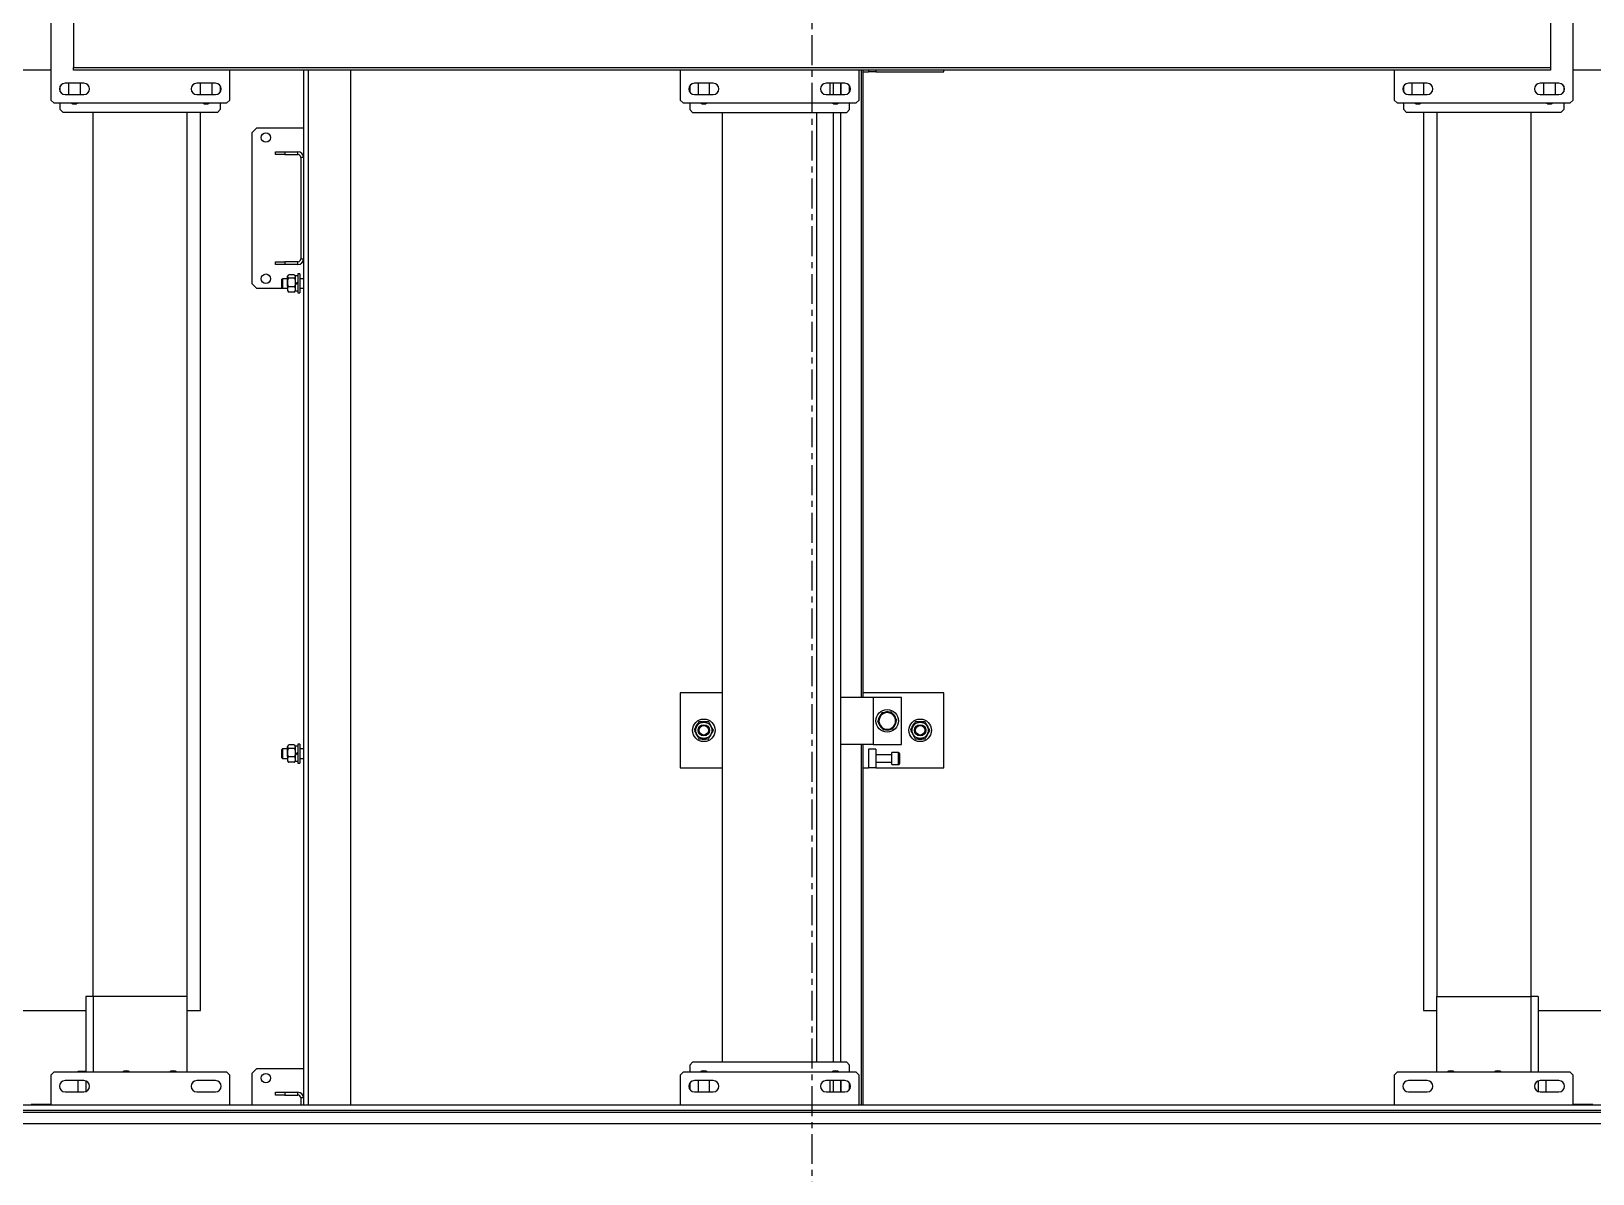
# Model space of a CAD drawing. Header units: millimetres. Extents: x 6622 to 532820, y 3370 to 359312.
# Drawn here: x 458470 to 460130, y 298866 to 300081 of the extents above; entities that cross this region are included whole.
import ezdxf

# ---------------------------------------------------------------- set-up
doc = ezdxf.new("R2010")
doc.units = ezdxf.units.MM
doc.linetypes.add('CENTER', pattern=[50.8, 31.75, -6.35, 6.35, -6.35])

# ---------------------------------------------------------------- blocks, each defined once
blk = doc.blocks.new('A$C6F3A12F4')
at = {"color": 2, "linetype": 'Continuous', "lineweight": 25}
for p, q in [((14585.2, 3700), (14585.2, 2659)), ((15585.2, 2622.1), (15585.2, 3700)), ((15685.7, 3475), (15685.7, 225)), ((15691.1, 225), (15691.1, 3475)), ((15693.7, 3475), (15693.7, 225)), ((15705.7, 3475), (15705.7, 225)), ((15685.2, 2680), (15685.2, 2659)), ((14617.2, 2659), (14453.2, 2659)), ((14620.2, 2656), (14617.2, 2659)), ((14620.2, 2472), (14620.2, 2656)), ((15653.7, 2659), (15650.7, 2656)), ((15650.7, 2656), (15650.7, 2472)), ((15685.7, 2659), (15653.7, 2659)), ((14599.2, 2644), (14599.2, 2624)), ((14599.2, 2640.1), (14611.2, 2640.1)), ((14602, 2649.1), (14608.4, 2649.1)), ((14611.2, 2624), (14611.2, 2644)), ((14620.2, 2649.1), (14627.2, 2649.1)), ((14630.2, 2646.1), (14627.2, 2649.1)), ((14630.2, 2646.1), (14630.2, 2482.1)), ((15659.7, 2644), (15659.7, 2624)), ((15671.7, 2624), (15671.7, 2644)), ((14505.2, 2635), (14582.6, 2635)), ((14582.6, 1065), (14582.6, 2635)), ((14582.6, 2635), (14585.2, 2635)), ((14585.2, 2635), (14585.2, 1065)), ((14611.2, 2628.1), (14599.2, 2628.1)), ((15659.7, 2630.1), (15671.7, 2630.1)), ((14630.2, 2614.1), (15570.2, 2614.1)), ((15570.2, 2622.1), (15570.2, 2614.1)), ((15570.2, 2622.1), (15650.7, 2622.1)), ((15570.2, 2614.1), (15650.7, 2614.1)), ((15570.2, 2514.1), (15570.2, 2614.1)), ((15660, 2622.1), (15671.4, 2622.1)), ((14630.2, 2514.1), (15570.2, 2514.1)), ((15650.7, 2514.1), (15570.2, 2514.1)), ((15585.2, 2500), (15585.2, 2514.1)), ((14599.2, 2504), (14599.2, 2484)), ((14599.2, 2500.1), (14611.2, 2500.1)), ((14599.2, 2500), (14611.2, 2500)), ((14611.2, 2484), (14611.2, 2504)), ((14630.2, 2500), (15585.2, 2500)), ((15659.7, 2504), (15659.7, 2484)), ((15671.7, 2484), (15671.7, 2504)), ((14611.2, 2488.1), (14599.2, 2488.1)), ((14608.6, 2479.1), (14601.8, 2479.1)), ((14627.2, 2479.1), (14620.2, 2479.1)), ((14627.2, 2479.1), (14630.2, 2482.1)), ((14585.2, 2469), (14617.2, 2469)), ((14617.2, 2469), (14620.2, 2472)), ((15650.7, 2472), (15653.7, 2469)), ((15653.7, 2469), (15685.7, 2469)), ((14587.2, 1990), (14585.2, 1990)), ((14587.2, 1918), (14587.2, 1990)), ((15247.2, 1990), (15247.2, 1904)), ((15327.2, 1990), (15247.2, 1990)), ((15327.2, 1918), (15327.2, 1990)), ((15296.7, 1965), (15296.2, 1965)), ((15296.6, 1963.2), (15296.2, 1963.2)), ((15296.3, 1962.2), (15296.6, 1963.2)), ((15302.2, 1945), (15252.2, 1945)), ((15252.2, 1945), (15252.2, 1915)), ((15302.2, 1915), (15302.2, 1945)), ((15311.7, 1943), (15322.7, 1943)), ((15272.2, 1937.3), (15268, 1934.4)), ((15276.4, 1940.2), (15272.2, 1937.3)), ((15281, 1938), (15276.4, 1940.2)), ((15285.6, 1935.8), (15281, 1938)), ((15286.7, 1930), (15286.1, 1930)), ((15286.6, 1928.2), (15286.2, 1928.2)), ((15286.4, 1927.4), (15286.6, 1928.2)), ((15310.7, 1942), (15310.7, 1935)), ((15323.7, 1942), (15310.7, 1942)), ((15323.7, 1935), (15310.7, 1935)), ((15313.2, 1935), (15313.2, 1918)), ((15321.2, 1918), (15321.2, 1935)), ((15323.7, 1935), (15323.7, 1942)), ((14585.2, 1918), (14587.2, 1918)), ((14585.2, 1910), (14587.2, 1910)), ((14587.2, 1918), (14587.2, 1910)), ((14587.2, 1904), (14587.2, 1910)), ((15252.2, 1915), (15252.2, 1880.2)), ((15252.2, 1915), (15302.2, 1915)), ((15268.7, 1924.2), (15273.4, 1922)), ((15273.4, 1922), (15278, 1919.8)), ((15278, 1919.8), (15282.2, 1922.7)), ((15282.2, 1922.7), (15286.4, 1925.6)), ((15302.2, 1915), (15302.2, 1880.2)), ((15307.2, 1918), (15327.2, 1918)), ((15307.2, 1918), (15307.2, 1910)), ((15307.2, 1910), (15327.2, 1910)), ((15327.2, 1918), (15327.2, 1910)), ((15327.2, 1904), (15327.2, 1910)), ((14585.2, 1904), (15252.2, 1904)), ((15252.2, 1902.7), (14585.2, 1902.7)), ((14617.2, 1900), (14585.2, 1900)), ((14620.2, 1897), (14617.2, 1900)), ((14620.2, 1713), (14620.2, 1897)), ((15302.2, 1904), (15685.7, 1904)), ((15685.7, 1902.7), (15302.2, 1902.7)), ((15653.7, 1900), (15650.7, 1897)), ((15650.7, 1897), (15650.7, 1713)), ((15685.7, 1900), (15653.7, 1900)), ((14599.2, 1885), (14599.2, 1865)), ((14611.2, 1881), (14599.2, 1881)), ((14599.2, 1880.2), (14611.2, 1880.2)), ((14608.5, 1890), (14601.9, 1890)), ((14611.2, 1865), (14611.2, 1885)), ((14627.2, 1890), (14620.2, 1890)), ((14630.2, 1887), (14627.2, 1890)), ((14630.2, 1723), (14630.2, 1887)), ((14630.2, 1880.2), (15640.2, 1880.2)), ((15643.2, 1890), (15640.2, 1887)), ((15640.2, 1887), (15640.2, 1723)), ((15650.7, 1890), (15643.2, 1890)), ((15659.7, 1885), (15659.7, 1865)), ((15671.7, 1881), (15659.7, 1881)), ((15659.7, 1880.2), (15671.7, 1880.2)), ((15669, 1890), (15662.4, 1890)), ((15671.7, 1865), (15671.7, 1885)), ((14611.2, 1872.8), (14599.2, 1872.8)), ((14599.2, 1869), (14611.2, 1869)), ((14620.8, 1872.8), (14620.2, 1872.8)), ((15640.2, 1872.8), (14630.2, 1872.8)), ((15650.7, 1872.8), (15649.6, 1872.8)), ((15671.7, 1872.8), (15659.7, 1872.8)), ((15659.7, 1869), (15671.7, 1869)), ((15640.2, 1855), (14630.2, 1855)), ((14599.2, 1745), (14599.2, 1725)), ((14611.2, 1725), (14611.2, 1745)), ((15640.2, 1755), (14630.2, 1755)), ((15247.2, 1755), (15247.2, 1710)), ((15327.2, 1710), (15327.2, 1755)), ((15659.7, 1745), (15659.7, 1725)), ((15671.7, 1725), (15671.7, 1745)), ((14611.2, 1741), (14599.2, 1741)), ((14599.2, 1729), (14611.2, 1729)), ((15296.7, 1735), (15296.2, 1735)), ((15296.6, 1733.2), (15296.2, 1733.2)), ((15296.3, 1732.2), (15296.6, 1733.2)), ((15671.7, 1741), (15659.7, 1741)), ((15659.7, 1729), (15671.7, 1729)), ((14585.2, 1710), (14617.2, 1710)), ((14601.9, 1720), (14608.5, 1720)), ((14617.2, 1710), (14620.2, 1713)), ((14620.2, 1720), (14627.2, 1720)), ((14627.2, 1720), (14630.2, 1723)), ((15247.2, 1710), (15327.2, 1710)), ((15640.2, 1723), (15643.2, 1720)), ((15643.2, 1720), (15650.7, 1720)), ((15650.7, 1713), (15653.7, 1710)), ((15653.7, 1710), (15685.7, 1710)), ((15662.4, 1720), (15669, 1720)), ((14585.2, 1359.5), (15685.7, 1359.5)), ((14585.2, 1314.5), (15685.7, 1314.5)), ((14585.2, 1309.5), (14678, 1309.5)), ((14647, 1309.5), (14647, 1259.5)), ((14675, 1303.5), (14672, 1303.5)), ((14672, 1289.5), (14672, 1303.5)), ((14675, 1289.5), (14675, 1303.5)), ((14678, 1309.5), (14678, 1306.5)), ((14678, 1309.5), (14786, 1309.5)), ((14678, 1306.5), (14786, 1306.5)), ((14786, 1309.5), (15678, 1309.5)), ((14786, 1306.5), (14786, 1309.5)), ((14792, 1303.5), (14789, 1303.5)), ((14789, 1303.5), (14789, 1289.5)), ((14792, 1303.5), (14792, 1289.5)), ((14802, 1305.5), (14802, 1303.5)), ((14802, 1305.5), (14822, 1305.5)), ((14802, 1303.5), (14822, 1303.5)), ((14802.8, 1300), (14802.8, 1293.4)), ((14804.4, 1300.9), (14803.3, 1300.3)), ((14803.9, 1303.5), (14803.9, 1300.9)), ((14812, 1300.9), (14803.9, 1300.9)), ((14806.4, 1300), (14806.4, 1293.4)), ((14807, 1309.5), (14807, 1305.5)), ((14812, 1300.9), (14813.5, 1300.9)), ((14820, 1300.9), (14813.5, 1300.9)), ((14815.5, 1300), (14815.5, 1293.4)), ((14817, 1305.5), (14817, 1309.5)), ((14820.7, 1300.3), (14819.6, 1300.9)), ((14820, 1300.9), (14820, 1303.5)), ((14821.2, 1300), (14821.2, 1293.4)), ((14822, 1303.5), (14822, 1305.5)), ((15302, 1305.5), (15302, 1303.5)), ((15302, 1305.5), (15322, 1305.5)), ((15302, 1303.5), (15322, 1303.5)), ((15302.8, 1300), (15302.8, 1293.4)), ((15304.4, 1300.9), (15303.3, 1300.3)), ((15303.9, 1303.5), (15303.9, 1300.9)), ((15312, 1300.9), (15303.9, 1300.9)), ((15306.4, 1300), (15306.4, 1293.4)), ((15307, 1309.5), (15307, 1305.5)), ((15312, 1300.9), (15313.5, 1300.9)), ((15320, 1300.9), (15313.5, 1300.9)), ((15315.5, 1300), (15315.5, 1293.4)), ((15317, 1305.5), (15317, 1309.5)), ((15320.7, 1300.3), (15319.6, 1300.9)), ((15320, 1300.9), (15320, 1303.5)), ((15321.2, 1300), (15321.2, 1293.4)), ((15322, 1303.5), (15322, 1305.5)), ((15647, 1309.5), (15647, 1259.5)), ((15675, 1303.5), (15672, 1303.5)), ((15672, 1289.5), (15672, 1303.5)), ((15675, 1289.5), (15675, 1303.5)), ((15678, 1309.5), (15678, 1306.5)), ((15678, 1309.5), (15685.7, 1309.5)), ((15678, 1306.5), (15685.7, 1306.5)), ((14672, 1289.5), (14675, 1289.5)), ((14672, 1279.5), (14672, 1289.5)), ((14675, 1279.5), (14672, 1279.5)), ((14675, 1289.5), (14675, 1279.5)), ((14789, 1289.5), (14792, 1289.5)), ((14789, 1279.5), (14789, 1289.5)), ((14792, 1279.5), (14789, 1279.5)), ((14792, 1289.5), (14792, 1279.5)), ((14803.3, 1293.1), (14804.4, 1292.5)), ((14814.9, 1292.5), (14804.4, 1292.5)), ((14807, 1292.5), (14807, 1287)), ((14807, 1287), (14807.5, 1286.5)), ((14807, 1287), (14817, 1287)), ((14816.5, 1286.5), (14807.5, 1286.5)), ((14814.9, 1292.5), (14819.6, 1292.5)), ((14816.5, 1286.5), (14817, 1287)), ((14817, 1287), (14817, 1292.5)), ((14817, 1259.5), (14817, 1287)), ((14819.6, 1292.5), (14820.7, 1293.1)), ((15303.3, 1293.1), (15304.4, 1292.5)), ((15314.9, 1292.5), (15304.4, 1292.5)), ((15307, 1292.5), (15307, 1287)), ((15307, 1287), (15307.5, 1286.5)), ((15307, 1287), (15317, 1287)), ((15316.5, 1286.5), (15307.5, 1286.5)), ((15314.9, 1292.5), (15319.6, 1292.5)), ((15316.5, 1286.5), (15317, 1287)), ((15317, 1287), (15317, 1292.5)), ((15319.6, 1292.5), (15320.7, 1293.1)), ((15672, 1289.5), (15675, 1289.5)), ((15672, 1279.5), (15672, 1289.5)), ((15675, 1279.5), (15672, 1279.5)), ((15675, 1289.5), (15675, 1279.5)), ((14647, 1259.5), (14652, 1254.5)), ((14652, 1254.5), (14812, 1254.5)), ((14812, 1254.5), (14817, 1259.5)), ((15647, 1259.5), (15652, 1254.5)), ((15652, 1254.5), (15685.7, 1254.5)), ((14617.2, 1231), (14585.2, 1231)), ((14620.2, 1228), (14617.2, 1231)), ((15653.7, 1231), (15650.7, 1228)), ((15685.7, 1231), (15653.7, 1231)), ((14599.2, 1216), (14599.2, 1196)), ((14599.2, 1211.9), (14611.2, 1211.9)), ((14601.8, 1220.9), (14608.6, 1220.9)), ((14611.2, 1196), (14611.2, 1216)), ((14620.2, 1044), (14620.2, 1228)), ((14620.2, 1220.9), (14627.2, 1220.9)), ((14630.2, 1217.9), (14627.2, 1220.9)), ((14630.2, 1217.9), (14630.2, 1053.9)), ((15650.7, 1228), (15650.7, 1044)), ((15659.7, 1216), (15659.7, 1196)), ((15671.7, 1196), (15671.7, 1216)), ((14611.2, 1200), (14599.2, 1200)), ((14611.2, 1199.9), (14599.2, 1199.9)), ((15585.2, 1200), (14630.2, 1200)), ((15585.2, 1185.9), (15585.2, 1200)), ((15570.2, 1185.9), (14630.2, 1185.9)), ((15570.2, 1185.9), (15570.2, 1085.9)), ((15650.7, 1185.9), (15570.2, 1185.9)), ((15570.2, 1085.9), (14630.2, 1085.9)), ((15570.2, 1085.9), (15650.7, 1085.9)), ((15570.2, 1085.9), (15570.2, 1077.9)), ((14505.2, 1065), (14582.6, 1065)), ((14585.2, 1065), (14582.6, 1065)), ((14599.2, 1076), (14599.2, 1056)), ((14599.2, 1071.9), (14611.2, 1071.9)), ((14611.2, 1056), (14611.2, 1076)), ((15570.2, 1077.9), (15650.7, 1077.9)), ((15585.2, 0), (15585.2, 1077.9)), ((15649.7, 1069.9), (15649.7, 1077.9)), ((15650.7, 1069.9), (15649.7, 1069.9)), ((15659.7, 1076), (15659.7, 1056)), ((15671.7, 1069.9), (15659.7, 1069.9)), ((15660, 1077.9), (15671.4, 1077.9)), ((15671.7, 1056), (15671.7, 1076)), ((14611.2, 1059.9), (14599.2, 1059.9)), ((14608.4, 1050.9), (14602, 1050.9)), ((14627.2, 1050.9), (14620.2, 1050.9)), ((14627.2, 1050.9), (14630.2, 1053.9)), ((14453.2, 1041), (14617.2, 1041)), ((14585.2, 1041), (14585.2, 0)), ((14617.2, 1041), (14620.2, 1044)), ((15650.7, 1044), (15653.7, 1041)), ((15653.7, 1041), (15685.7, 1041)), ((15685.2, 1041), (15685.2, 1020))]:
    blk.add_line(p, q, dxfattribs=at)
at = {"color": 2, "linetype": 'Continuous', "lineweight": 25, "flags": 128}
for points in [[(15296.7, 1965), (15296.6, 1966.9), (15296.3, 1967.9)], [(15296.7, 1735), (15296.6, 1736.9), (15296.3, 1737.9)], [(14812, 1300.9), (14811.5, 1301.8), (14811, 1302.6), (14810.5, 1303.5)], [(14812, 1303.5), (14812.5, 1302.6), (14813, 1301.8), (14813.5, 1300.9)], [(15312, 1300.9), (15311.5, 1301.8), (15311, 1302.6), (15310.5, 1303.5)], [(15312, 1303.5), (15312.5, 1302.6), (15313, 1301.8), (15313.5, 1300.9)]]:
    blk.add_lwpolyline(points, dxfattribs=at)
at = {"color": 2, "linetype": 'Continuous', "lineweight": 25}
for centre, radius in [((15287.2, 1965), 12), ((15287.2, 1965), 8.62), ((15287.2, 1965), 6), ((15287.2, 1965), 5), ((15277.2, 1930), 12), ((15287.2, 1735), 12), ((15287.2, 1735), 8.62), ((15287.2, 1735), 6), ((15287.2, 1735), 5), ((14657, 1269.5), 5), ((14807, 1269.5), 5), ((15657, 1269.5), 5)]:
    blk.add_circle(centre, radius, dxfattribs=at)
for centre, radius, start, end in [((14605.2, 2644), 6, 0, 180), ((15665.7, 2644), 6, 0, 180), ((14605.2, 2624), 6, 180, 0), ((14615.2, 2634.1), 6, 326.4427, 33.5573), ((15665.7, 2624), 6, 180, 0), ((15655.2, 2579.1), 6, 138.5904, 221.4096), ((15655.2, 2529.1), 6, 138.5904, 221.4096), ((14605.2, 2504), 6, 0, 180), ((15665.7, 2504), 6, 0, 180), ((14615.2, 2494.1), 6, 326.4427, 33.5573), ((14605.2, 2484), 6, 180, 0), ((15665.7, 2484), 6, 180, 0), ((15287.2, 1965), 9.55, 349.1982, 0), ((15287.2, 1965), 9.55, 221.2996, 256.7088), ((15311.7, 1942), 1, 90, 180), ((15322.7, 1942), 1, 0, 90), ((15277.2, 1930), 9.55, 165.3637, 203.9741), ((15277.2, 1930), 8.86, 124.3653, 184.3653), ((15277.2, 1930), 8.87, 184.3653, 244.3653), ((15277.2, 1930), 9.55, 104.5207, 143.3519), ((15277.2, 1930), 8.87, 64.3653, 124.3653), ((15277.2, 1930), 9.55, 42.9611, 84.8708), ((15277.2, 1930), 8.87, 4.3653, 64.3653), ((15277.2, 1930), 8.87, 304.3653, 4.3653), ((15277.2, 1930), 9.55, 0, 24.9691), ((15277.2, 1930), 9.55, 349.1982, 0), ((15277.2, 1930), 9.55, 224.4516, 265.4367), ((15277.2, 1930), 8.87, 244.3653, 304.3653), ((15277.2, 1930), 9.55, 283.449, 324.061), ((14605.2, 1885), 6, 0, 180), ((14615.2, 1875), 6, 326.4427, 33.5573), ((15655.2, 1875), 6, 138.5904, 221.4096), ((15665.7, 1885), 6, 0, 180), ((14605.2, 1865), 6, 180, 0), ((15665.7, 1865), 6, 180, 0), ((14605.2, 1745), 6, 0, 180), ((15665.7, 1745), 6, 0, 180), ((14615.2, 1735), 6, 326.4427, 33.5573), ((15287.2, 1735), 9.55, 221.2996, 256.7088), ((15287.2, 1735), 9.55, 349.1982, 0), ((15655.2, 1735), 6, 138.5904, 221.4096), ((14605.2, 1725), 6, 180, 0), ((15665.7, 1725), 6, 180, 0), ((14678, 1303.5), 6, 90, 180), ((14678, 1303.5), 3, 90, 180), ((14786, 1303.5), 6, 0, 90), ((14786, 1303.5), 3, 0, 90), ((15678, 1303.5), 6, 90, 180), ((15678, 1303.5), 3, 90, 180), ((14605.2, 1216), 6, 0, 180), ((15665.7, 1216), 6, 0, 180), ((14605.2, 1196), 6, 180, 0), ((14615.2, 1205.9), 6, 326.4427, 33.5573), ((15665.7, 1196), 6, 180, 0), ((15655.2, 1170.9), 6, 138.5904, 221.4096), ((15655.2, 1120.9), 6, 138.5904, 221.4096), ((14605.2, 1076), 6, 0, 180), ((15665.7, 1076), 6, 0, 180), ((14615.2, 1065.9), 6, 326.4427, 33.5573), ((14605.2, 1056), 6, 180, 0), ((15665.7, 1056), 6, 180, 0)]:
    blk.add_arc(centre, radius, start, end, dxfattribs=at)
for points, knots in [([(15287.2, 1975.4), (15286.4, 1974.9), (15284.8, 1974), (15282.5, 1972.7), (15280.3, 1971.4), (15278.9, 1970.6), (15278.2, 1970.2)], [0, 0, 0, 0, 0.264557, 0.534946, 0.765345, 1, 1, 1, 1]), ([(15278.2, 1970.2), (15278.2, 1969.8), (15278.2, 1968.5), (15278.2, 1966.2), (15278.2, 1963.2), (15278.2, 1961.1), (15278.2, 1959.8)], [0, 0, 0, 0, 0.131003, 0.38054, 0.636178, 1, 1, 1, 1]), ([(15278.2, 1959.8), (15279, 1959.4), (15280.6, 1958.4), (15282.9, 1957.1), (15285.1, 1955.8), (15286.5, 1955), (15287.2, 1954.6)], [0, 0, 0, 0, 0.264634, 0.534945, 0.765345, 1, 1, 1, 1]), ([(15296.2, 1970.2), (15295.4, 1970.6), (15293.8, 1971.6), (15291.5, 1972.9), (15289.3, 1974.2), (15287.9, 1975), (15287.2, 1975.4)], [0, 0, 0, 0, 0.2645573, 0.5349461, 0.7653454, 1, 1, 1, 1]), ([(15287.2, 1954.6), (15288, 1955.1), (15289.6, 1956), (15291.9, 1957.3), (15294.1, 1958.6), (15295.5, 1959.4), (15296.2, 1959.8)], [0, 0, 0, 0, 0.264634, 0.534945, 0.765345, 1, 1, 1, 1]), ([(15296.2, 1959.8), (15296.2, 1961.1), (15296.2, 1963.2), (15296.2, 1966.2), (15296.2, 1968.4), (15296.2, 1969.8), (15296.2, 1970.2)], [0, 0, 0, 0, 0.363821, 0.613049, 0.868997, 1, 1, 1, 1]), ([(15268, 1934.4), (15268, 1934), (15268.1, 1932.3), (15268.3, 1930.6), (15268.4, 1929.3)], [0, 0, 0, 0, 0.25307, 1, 1, 1, 1]), ([(15268.4, 1929.3), (15268.5, 1927.7), (15268.6, 1925.9), (15268.7, 1924.3), (15268.7, 1924.2)], [0, 0, 0, 0, 0.973004, 1, 1, 1, 1]), ([(15286, 1930.7), (15285.9, 1932), (15285.8, 1933.7), (15285.7, 1935.4), (15285.6, 1935.8)], [0, 0, 0, 0, 0.746939, 1, 1, 1, 1]), ([(15286.4, 1925.6), (15286.4, 1925.6), (15286.3, 1927.3), (15286.2, 1929), (15286, 1930.7)], [0, 0, 0, 0, 0.026997, 1, 1, 1, 1]), ([(15287.2, 1745.4), (15286.4, 1744.9), (15284.8, 1744), (15282.5, 1742.7), (15280.3, 1741.4), (15278.9, 1740.6), (15278.2, 1740.2)], [0, 0, 0, 0, 0.264557, 0.534946, 0.765345, 1, 1, 1, 1]), ([(15296.2, 1740.2), (15295.4, 1740.6), (15293.8, 1741.6), (15291.5, 1742.9), (15289.3, 1744.2), (15287.9, 1745), (15287.2, 1745.4)], [0, 0, 0, 0, 0.264557, 0.534946, 0.765345, 1, 1, 1, 1]), ([(15278.2, 1740.2), (15278.2, 1739.8), (15278.2, 1738.5), (15278.2, 1736.2), (15278.2, 1733.2), (15278.2, 1731.1), (15278.2, 1729.8)], [0, 0, 0, 0, 0.1310035, 0.3805405, 0.636178, 1, 1, 1, 1]), ([(15278.2, 1729.8), (15279, 1729.4), (15280.6, 1728.4), (15282.9, 1727.1), (15285.1, 1725.8), (15286.5, 1725), (15287.2, 1724.6)], [0, 0, 0, 0, 0.264634, 0.534945, 0.765345, 1, 1, 1, 1]), ([(15287.2, 1724.6), (15288, 1725.1), (15289.6, 1726), (15291.9, 1727.3), (15294.1, 1728.6), (15295.5, 1729.4), (15296.2, 1729.8)], [0, 0, 0, 0, 0.264634, 0.534945, 0.765345, 1, 1, 1, 1]), ([(15296.2, 1729.8), (15296.2, 1731.1), (15296.2, 1733.2), (15296.2, 1736.2), (15296.2, 1738.4), (15296.2, 1739.8), (15296.2, 1740.2)], [0, 0, 0, 0, 0.363821, 0.613048, 0.868997, 1, 1, 1, 1]), ([(14802.8, 1300), (14803.3, 1300.2), (14804, 1300.7), (14805, 1300.7), (14805.8, 1300.4), (14806.2, 1300.1), (14806.4, 1300)], [0, 0, 0, 0, 0.363588, 0.612802, 0.868735, 1, 1, 1, 1]), ([(14806.4, 1300), (14807.2, 1300.2), (14808.8, 1300.6), (14811.2, 1300.7), (14813.4, 1300.5), (14814.8, 1300.2), (14815.5, 1300)], [0, 0, 0, 0, 0.264595, 0.534955, 0.765295, 1, 1, 1, 1]), ([(14815.5, 1300), (14816, 1300.2), (14817, 1300.6), (14818.5, 1300.7), (14819.9, 1300.5), (14820.7, 1300.2), (14821.2, 1300)], [0, 0, 0, 0, 0.264602, 0.534923, 0.765382, 1, 1, 1, 1]), ([(14821.2, 1300), (14821, 1300.1), (14820.8, 1300.2), (14820.7, 1300.3), (14820.7, 1300.3)], [0, 0, 0, 0, 0.908521, 1, 1, 1, 1]), ([(15302.8, 1300), (15303.3, 1300.2), (15304, 1300.7), (15305, 1300.7), (15305.8, 1300.4), (15306.2, 1300.1), (15306.4, 1300)], [0, 0, 0, 0, 0.363588, 0.612802, 0.868735, 1, 1, 1, 1]), ([(15306.4, 1300), (15307.2, 1300.2), (15308.8, 1300.6), (15311.2, 1300.7), (15313.4, 1300.5), (15314.8, 1300.2), (15315.5, 1300)], [0, 0, 0, 0, 0.264595, 0.534955, 0.765295, 1, 1, 1, 1]), ([(15315.5, 1300), (15316, 1300.2), (15317, 1300.6), (15318.5, 1300.7), (15319.9, 1300.5), (15320.7, 1300.2), (15321.2, 1300)], [0, 0, 0, 0, 0.264602, 0.534923, 0.765382, 1, 1, 1, 1]), ([(15321.2, 1300), (15321, 1300.1), (15320.8, 1300.2), (15320.7, 1300.3), (15320.7, 1300.3)], [0, 0, 0, 0, 0.908521, 1, 1, 1, 1]), ([(14806.4, 1293.4), (14806.2, 1293.3), (14805.8, 1293), (14805, 1292.7), (14804, 1292.7), (14803.3, 1293.2), (14802.8, 1293.4)], [0, 0, 0, 0, 0.131264, 0.380789, 0.636411, 1, 1, 1, 1]), ([(14815.5, 1293.4), (14814.7, 1293.2), (14813.1, 1292.8), (14810.7, 1292.7), (14808.5, 1292.9), (14807.1, 1293.2), (14806.4, 1293.4)], [0, 0, 0, 0, 0.264595, 0.534955, 0.765296, 1, 1, 1, 1]), ([(14821.2, 1293.4), (14820.7, 1293.2), (14819.7, 1292.8), (14818.2, 1292.7), (14816.8, 1292.9), (14816, 1293.2), (14815.5, 1293.4)], [0, 0, 0, 0, 0.264602, 0.534923, 0.765382, 1, 1, 1, 1]), ([(14820.7, 1293.1), (14820.7, 1293.1), (14820.8, 1293.2), (14821, 1293.3), (14821.2, 1293.4)], [0, 0, 0, 0, 0.091438, 1, 1, 1, 1]), ([(15306.4, 1293.4), (15306.2, 1293.3), (15305.8, 1293), (15305, 1292.7), (15304, 1292.7), (15303.3, 1293.2), (15302.8, 1293.4)], [0, 0, 0, 0, 0.131264, 0.380789, 0.636411, 1, 1, 1, 1]), ([(15315.5, 1293.4), (15314.7, 1293.2), (15313.1, 1292.8), (15310.7, 1292.7), (15308.5, 1292.9), (15307.1, 1293.2), (15306.4, 1293.4)], [0, 0, 0, 0, 0.264595, 0.534955, 0.765296, 1, 1, 1, 1]), ([(15321.2, 1293.4), (15320.7, 1293.2), (15319.7, 1292.8), (15318.2, 1292.7), (15316.8, 1292.9), (15316, 1293.2), (15315.5, 1293.4)], [0, 0, 0, 0, 0.264602, 0.534923, 0.765382, 1, 1, 1, 1]), ([(15320.7, 1293.1), (15320.7, 1293.1), (15320.8, 1293.2), (15321, 1293.3), (15321.2, 1293.4)], [0, 0, 0, 0, 0.091438, 1, 1, 1, 1])]:
    blk.add_open_spline(points, degree=3, knots=knots, dxfattribs=at)

msp = doc.modelspace()

# ---------------------------------------------------------------- linework, layer by layer
at = {"color": 1, "linetype": 'CENTER'}
msp.add_line((459300, 268650.975), (459300, 314810.514), dxfattribs=at)

# ---------------------------------------------------------------- block references
at = {"color": 0, "rotation": 270}
msp.add_blockref('A$C6F3A12F4', (457450, 314625.198), dxfattribs=at)

doc.saveas('drawing.dxf')
